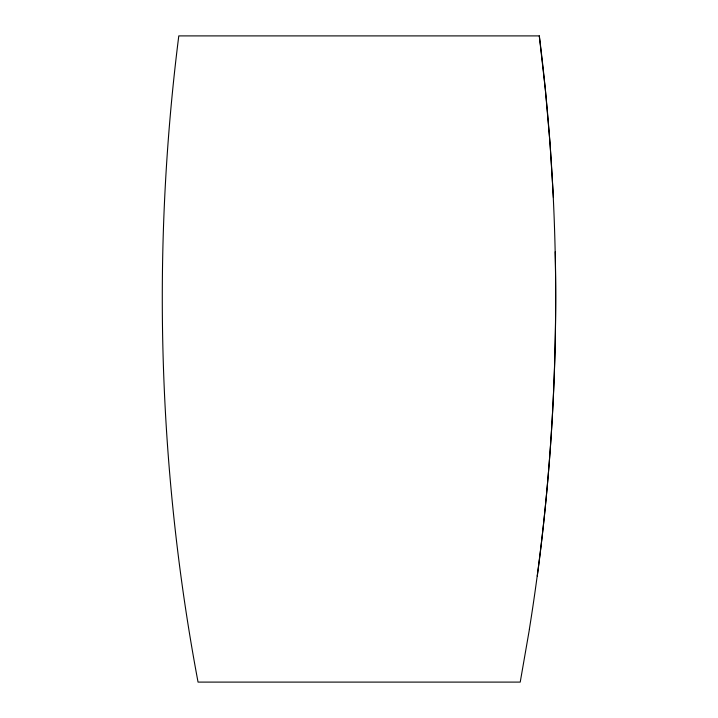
<?xml version="1.0" encoding="UTF-8"?>
<svg xmlns="http://www.w3.org/2000/svg" width="718" height="718" viewBox="0 0 718 718"><rect width="100%" height="100%" fill="white"/><g stroke="black" fill="none" stroke-linecap="round" stroke-linejoin="round"><path stroke-width="1.08" d="M529.354 629.282C560.848 433.277 563.971 232.856 539.335 35.9L178.791 35.9C151.615 250.573 157.987 469.446 198.051 682.1L520.227 682.1L529.417 629.282M537.288 576.051C551.595 468.639 557.401 360.14 555.229 251.812M539.272 35.9L545.348 89.562L550.033 143.474L553.399 197.585"/></g></svg>
